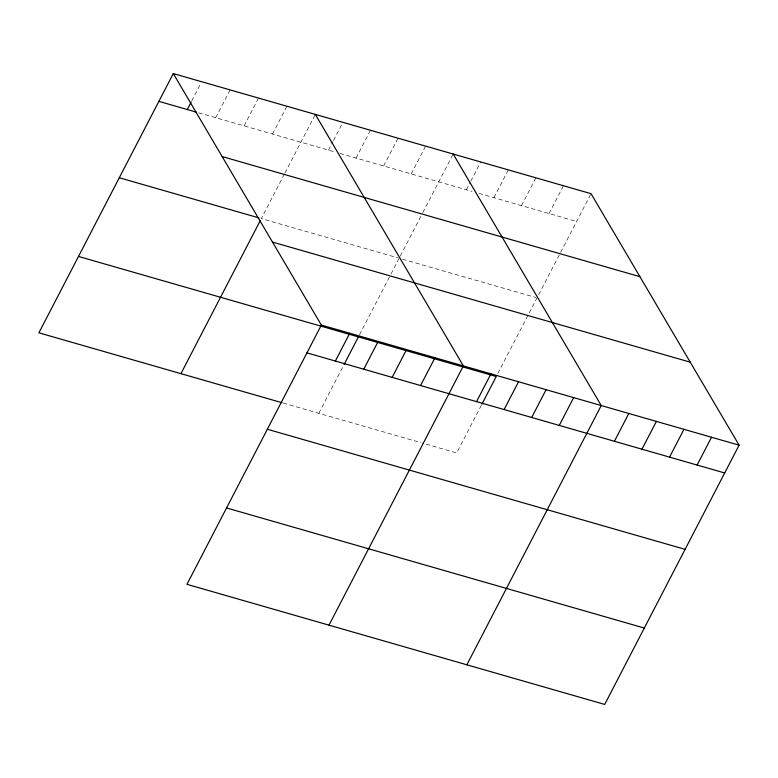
<?xml version="1.0" encoding="UTF-8"?>
<svg xmlns="http://www.w3.org/2000/svg" width="778" height="778" viewBox="0 0 778 778"><rect width="100%" height="100%" fill="white"/><g stroke="black" fill="none" stroke-linecap="round" stroke-linejoin="round"><path stroke-width="0.58" stroke-dasharray="3.89 2.92" d="M191.719 100.975L200.588 83.868M215.691 117.702L230.103 89.898M244.097 125.871L258.51 98.067M272.504 134.03L286.917 106.236M284.417 174.029L261.32 218.579L398.025 257.888M284.962 172.969L315.323 114.405M328.481 150.125L332.916 141.577M333.47 140.507L342.894 122.331M356.052 158.051L370.464 130.257M383.622 165.986L398.035 138.183M411.192 173.912L425.605 146.108M318.795 413.293L343.536 365.553M359.475 334.812L390.478 275.004M391.013 273.953L399.172 258.218M400.271 256.098L422.269 213.658M422.824 212.598L453.175 154.034M466.343 189.764L470.223 182.276M470.778 181.206L480.746 161.96M493.913 197.69L508.326 169.886M521.484 205.616L535.896 177.812M549.054 213.542L563.466 185.748M481.397 405.192L456.647 452.922L422.182 443.013M497.871 373.401L537.034 297.848M538.687 294.668L591.037 193.673M198.643 112.8L335.376 152.109M339.967 153.431L472.081 191.417M478.976 193.391L576.624 221.467M402.625 259.21L535.886 297.517M283.182 403.053L421.034 442.682"/><path stroke-width="1.17" d="M173.29 73.57L321.353 325.078L186.963 584.327L604.71 704.43L739.1 445.181L591.037 193.673L173.29 73.57L38.9 332.819L282.035 402.722M187.284 109.533L191.164 102.044M180.934 373.654L260.231 220.68M335.347 361.041L349.76 333.237M344.09 364.493L358.386 336.913M363.754 369.21L378.166 341.406M392.161 377.379L406.573 349.575M420.567 385.538L434.98 357.744M328.997 625.162L463.387 365.913L315.323 114.405M476.544 401.633L490.957 373.839M481.942 404.122L496.238 376.542L78.49 256.439M504.115 409.559L518.527 381.765M531.685 417.494L546.098 389.69M559.265 425.42L573.668 397.616M466.858 664.801L601.238 405.542L453.175 154.034M614.406 441.272L628.819 413.468M641.976 449.198L656.389 421.394M669.547 457.124L683.959 429.32M697.117 465.05L711.53 437.255M158.877 101.364L196.377 112.149M222.148 156.563L639.895 276.667M119.287 177.744L259.045 217.928M272.485 242.075L690.242 362.178M321.353 325.078L739.1 445.181M306.94 352.872L724.688 472.975M267.35 429.252L685.097 549.356M226.554 507.946L644.31 628.05"/></g></svg>
